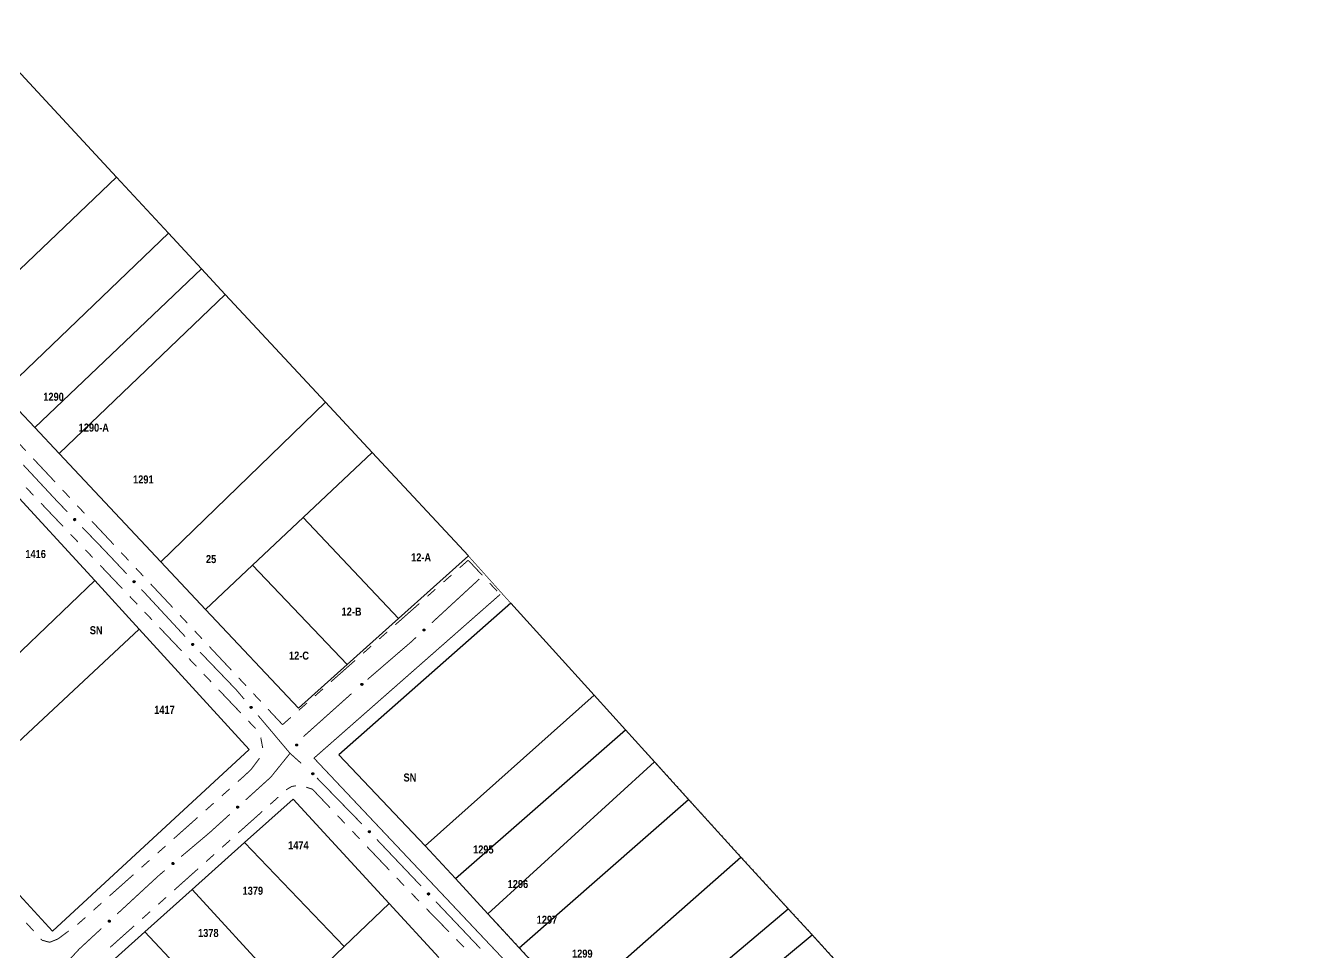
# Model space of a CAD drawing. Extents: x 201549 to 203722, y 4857623 to 4859778.
# Drawn here: x 203247.3 to 203484.8, y 4858714.4 to 4858887.1 of the extents above; entities that cross this region are included whole.
import ezdxf
from ezdxf.enums import TextEntityAlignment as Align

# ---------------------------------------------------------------- set-up
doc = ezdxf.new("R2010")
doc.units = 0
doc.header["$LTSCALE"] = 1.5
doc.header["$MEASUREMENT"] = 0
for name, color, linetype in [('CD-MALHA-LOTES', 40, 'CONTINUOUS'), ('LM-LIM-SETOR-FISCAL', 7, 'CONTINUOUS'), ('RU-QUADRAS', 6, 'CONTINUOUS'), ('SV-EIXO-RUA-N-PAV', 6, 'CONTINUOUS'), ('SV-RUA-NAO-PAV-S-GUIA-C-GUIA', 7, 'CONTINUOUS'), ('Th_NmrPort', 1, 'CONTINUOUS')]:
    doc.layers.add(name, color=color, linetype=linetype)
doc.styles.get("Standard").update_dxf_attribs({"font": 'swisscbo.ttf'})
doc.linetypes.add('Limite', pattern='A,20,-3,[130,ltypeshp.shx,S=6.35,R=0,X=0,Y=0],-3,20', length=46)

msp = doc.modelspace()

# ---------------------------------------------------------------- linework, layer by layer
at = {"layer": 'CD-MALHA-LOTES', "linetype": 'Continuous'}
for p, q in [((203264.27, 4858858.86), (203245.73, 4858878.91)), ((203264.27, 4858858.86), (203233.16, 4858829.19)), ((203273.98, 4858848.42), (203264.27, 4858858.86)), ((203243, 4858818.71), (203273.98, 4858848.42)), ((203280.11, 4858841.82), (203273.98, 4858848.42)), ((203280.11, 4858841.82), (203249.08, 4858812.24)), ((203284.55, 4858837.04), (203280.11, 4858841.82)), ((203284.55, 4858837.04), (203253.63, 4858807.39)), ((203303.21, 4858816.97), (203284.55, 4858837.04)), ((203243, 4858818.71), (203249.08, 4858812.24)), ((203272.56, 4858787.23), (203303.21, 4858816.97)), ((203311.9, 4858807.61), (203303.21, 4858816.97)), ((203249.08, 4858812.24), (203253.63, 4858807.39)), ((203253.63, 4858807.39), (203272.56, 4858787.23)), ((203299.04, 4858795.48), (203311.9, 4858807.61)), ((203329.84, 4858788.31), (203311.9, 4858807.61)), ((203260.22, 4858783.73), (203244.06, 4858801.38)), ((203289.64, 4858786.63), (203299.04, 4858795.48)), ((203299.04, 4858795.48), (203316.82, 4858776.66)), ((203272.56, 4858787.23), (203280.88, 4858778.37)), ((203316.82, 4858776.66), (203329.84, 4858788.31)), ((203280.88, 4858778.37), (203289.64, 4858786.63)), ((203289.64, 4858786.63), (203307.28, 4858768.12)), ((203260.22, 4858783.73), (203241.68, 4858765.94)), ((203268.49, 4858774.69), (203260.22, 4858783.73)), ((203280.88, 4858778.37), (203298.17, 4858759.96)), ((203337.74, 4858779.49), (203305.67, 4858751.26)), ((203353.23, 4858762.39), (203337.74, 4858779.49)), ((203307.28, 4858768.12), (203316.82, 4858776.66)), ((203231.99, 4858740.64), (203268.49, 4858774.69)), ((203289.02, 4858752.26), (203268.49, 4858774.69)), ((203298.17, 4858759.96), (203307.28, 4858768.12)), ((203321.78, 4858734.3), (203353.23, 4858762.39)), ((203359.11, 4858755.91), (203353.23, 4858762.39)), ((203327.4, 4858728.21), (203359.11, 4858755.91)), ((203364.48, 4858749.97), (203359.11, 4858755.91)), ((203252.34, 4858718.42), (203289.02, 4858752.26)), ((203305.67, 4858751.26), (203321.78, 4858734.3)), ((203333.43, 4858721.67), (203364.48, 4858749.97)), ((203370.86, 4858742.93), (203364.48, 4858749.97)), ((203297.19, 4858743.02), (203288.14, 4858734.91)), ((203315.06, 4858723.57), (203297.19, 4858743.02)), ((203339.27, 4858715.34), (203370.86, 4858742.93)), ((203380.58, 4858732.21), (203370.86, 4858742.93)), ((203231.99, 4858740.64), (203252.34, 4858718.42)), ((203288.14, 4858734.91), (203278.39, 4858726.17)), ((203306.7, 4858715.55), (203288.14, 4858734.91)), ((203321.78, 4858734.3), (203327.4, 4858728.21)), ((203349.19, 4858704.58), (203380.58, 4858732.21)), ((203389.39, 4858722.58), (203380.58, 4858732.21)), ((203327.4, 4858728.21), (203333.43, 4858721.67)), ((203278.39, 4858726.17), (203269.58, 4858718.27)), ((203296.81, 4858706.08), (203278.39, 4858726.17)), ((203306.7, 4858715.55), (203315.06, 4858723.57)), ((203324.32, 4858713.49), (203315.06, 4858723.57)), ((203333.43, 4858721.67), (203339.27, 4858715.34)), ((203357.42, 4858695.65), (203389.39, 4858722.58)), ((203393.84, 4858717.72), (203389.39, 4858722.58)), ((203269.58, 4858718.27), (203260.38, 4858710.03)), ((203275.98, 4858711.46), (203269.58, 4858718.27)), ((203361.7, 4858691.02), (203393.84, 4858717.72)), ((203398.64, 4858712.48), (203393.84, 4858717.72)), ((203296.81, 4858706.08), (203306.7, 4858715.55)), ((203339.27, 4858715.34), (203349.19, 4858704.58))]:
    msp.add_line(p, q, dxfattribs=at)
at = {"layer": 'LM-LIM-SETOR-FISCAL', "linetype": 'Limite', "ltscale": 0.1, "const_width": 0.13, "flags": 128}
msp.add_lwpolyline([(203690.260081, 4857945.070709), (203624.634323, 4857876.322086), (203597.483031, 4857858.402645), (203529.936951, 4857817.251163), (203477.865481, 4857798.204621), (203470.255508, 4857794.734503), (203461.352554, 4857793.163394), (203446.975153, 4857796.8587), (203434.268062, 4857794.37427), (203415.032253, 4857783.068658), (203402.126694, 4857778.711644), (203386.003618, 4857774.608536), (203366.6323, 4857771.115492), (203345.157893, 4857770.830854), (203324.568024, 4857761.841833), (203301.581821, 4857760.866899), (203281.417715, 4857748.511746), (203252.78859, 4857741.388472), (203232.306394, 4857736.754404), (203212.334562, 4857736.296293), (203164.13965, 4857735.679698), (203138.99187, 4857736.954266), (203129.680407, 4857738.01055), (203095.984474, 4857727.896851), (203076.140726, 4857727.494996), (203025.014879, 4857721.40905), (203013.097806, 4857722.309608), (202992.105773, 4857719.939497), (202979.44632, 4857721.489532), (202964.645261, 4857723.459119), (202953.753944, 4857723.719881), (202948.567743, 4857734.588869), (202940.56683, 4857731.445097), (202928.292667, 4857726.395284), (202921.586801, 4857725.262879), (202891.249062, 4857717.013101), (202861.035745, 4857717.951775), (202843.379163, 4857715.343702), (202826.226463, 4857711.657758), (202804.140432, 4857707.443751), (202790.771355, 4857705.517518), (202768.577753, 4857708.236936), (202742.152032, 4857707.156689), (202736.174828, 4857706.655519), (202713.938929, 4857709.927449), (202695.611231, 4857706.369079), (202673.258666, 4857705.478725), (202656.72527, 4857701.372747), (202629.28054, 4857702.0954), (202612.6653, 4857697.207584), (202591.913663, 4857697.17112), (202573.082963, 4857699.207561), (202562.981881, 4857701.348758), (202542.231335, 4857696.463209), (202527.692121, 4857697.497329), (202506.011184, 4857700.954059), (202495.762995, 4857701.67688), (202477.853417, 4857695.637221), (202451.601566, 4857695.14746), (202439.72292, 4857695.152163), (202414.832804, 4857702.264138), (202409.505623, 4857708.382417), (202404.550581, 4857702.764348), (202392.386131, 4857694.909473), (202374.402744, 4857694.375334), (202370.790504, 4857707.218853), (202367.880357, 4857708.81308), (202365.097896, 4857694.881213), (202346.982515, 4857685.19854), (202335.643949, 4857688.651167), (202326.525916, 4857697.119411), (202318.576754, 4857694.737974), (202307.818302, 4857689.468212), (202291.471974, 4857680.842357), (202275.589764, 4857677.708389), (202259.053519, 4857679.374097), (202243.073737, 4857672.961005), (202214.272961, 4857673.983007), (202196.235748, 4857671.160004), (202166.262371, 4857673.222085), (202137.067905, 4857668.508741), (202112.979693, 4857664.510834), (202063.331805, 4857653.140334), (202048.493217, 4857650.054933), (202035.091784, 4857651.969478), (202023.899221, 4857655.255238), (202010.52796, 4857651.884532), (201999.307441, 4857648.055643), (201981.197242, 4857645.667621), (201954.082742, 4857645.121141), (201945.697725, 4857640.894606), (201931.391917, 4857630.157612), (201908.026813, 4857622.950269), (201883.4729, 4857629.270611), (201877.508406, 4857642.469721), (201854.745798, 4857639.06854), (201839.350138, 4857636.086338), (201828.34266, 4857631.211106), (201818.072406, 4857630.661005), (201791.730674, 4857645.716636), (201783.325652, 4857653.738781), (201774.365733, 4857662.184936), (201765.573826, 4857663.836912), (201752.290529, 4857659.858284), (201735.04564, 4857660.887584), (201727.455562, 4857670.187429), (201720.531788, 4857683.341011), (201712.157613, 4857700.626833), (201694.727347, 4857720.897673), (201679.589184, 4857740.191677), (201657.32648, 4857767.233141), (201654.564139, 4857799.822595), (201653.168948, 4857816.601418), (201648.897983, 4857832.521318), (201641.426502, 4857850.868289), (201624.439538, 4857878.124504), (201609.705016, 4857904.118762), (201594.767048, 4857924.49684), (201579.688593, 4857946.624543), (201574.368593, 4857976.270242), (201571.408411, 4858003.505486), (201566.936517, 4858039.389321), (201564.764318, 4858078.72263), (201562.269694, 4858104.600839), (201551.757007, 4858133.952949), (201551.186373, 4858156.429924), (201549.119269, 4858170.401701), (201549.246745, 4858186.104627), (201554.678227, 4858203.249655), (201558.171305, 4858220.410541), (201560.177107, 4858236.514509), (201560.415055, 4858239.809246), (201559.788221, 4858242.511434), (201551.336892, 4858249.701553), (201552.157199, 4858261.553469), (201556.911984, 4858273.515997), (201560.097639, 4858284.875736), (201560.510399, 4858299.28515), (201557.624238, 4858311.705049), (201560.009833, 4858320.099542), (201561.981178, 4858326.691836), (201566.707313, 4858341.650918), (201582.546234, 4858358.27629), (201591.67817, 4858367.066748), (201615.096765, 4858382.768909), (201643.467678, 4858408.340795), (201662.426287, 4858428.461694), (201687.49864, 4858456.872452), (201695.711751, 4858480.503996), (201697.241213, 4858493.368461), (201708.122023, 4858512.454588), (201708.913728, 4858524.199447), (201718.579722, 4858544.463789), (201733.577492, 4858559.16074), (201748.497093, 4858572.745024), (201759.62483, 4858585.08596), (201772.517183, 4858599.8166), (201797.761054, 4858621.167174), (201813.769148, 4858629.66302), (201830.418521, 4858646.310562), (201849.011501, 4858664.504513), (201851.314022, 4858668.825445), (201857.549066, 4858681.544401), (201862.42871, 4858685.799557), (201865.966242, 4858689.749341), (201865.68234, 4858691.625443), (201857.763701, 4858695.442229), (201850.485155, 4858704.533181), (201847.54822, 4858723.831601), (201858.251257, 4858731.66627), (201858.92976, 4858736.348746), (201856.131935, 4858739.11135), (201855.153114, 4858759.016886), (201862.856619, 4858771.755825), (201872.56032, 4858788.598255), (201887.559021, 4858785.607288), (201894.924798, 4858786.689227), (201898.748315, 4858791.479933), (201901.748118, 4858797.019428), (201899.947285, 4858805.270061), (201902.159269, 4858816.15094), (201916.649053, 4858830.131738), (201922.681108, 4858839.197621), (201923.717945, 4858848.876055), (201927.12082, 4858860.1517), (201927.274817, 4858875.017476), (201925.508092, 4858896.764205), (201942.625428, 4858910.622255), (201947.555532, 4858919.314093), (201951.803836, 4858928.782451), (201954.266441, 4858935.163408), (201959.271015, 4858947.314055), (201964.479977, 4858959.592926), (201967.152407, 4858968.266465), (201964.55435, 4858976.487948), (201962.894294, 4858991.279376), (201964.900793, 4859004.827319), (201964.6517, 4859016.898797), (201965.696998, 4859030.808415), (201969.531889, 4859045.576569), (201975.75863, 4859052.20621), (201969.45004, 4859055.850905), (201965.009026, 4859070.898106), (201965.069362, 4859074.030336), (201963.476629, 4859075.991683), (201953.10009, 4859077.836379), (201942.441068, 4859084.073053), (201934.726475, 4859088.201758), (201918.16488, 4859094.012892), (201910.256895, 4859096.550971), (201893.421427, 4859107.28582), (201885.268901, 4859113.680363), (201864.45443, 4859121.529069), (201850.623658, 4859135.609088), (201846.963877, 4859146.620609), (201855.767516, 4859165.416404), (201875.347527, 4859164.308429), (201889.044993, 4859157.340855), (201904.349852, 4859149.80302), (201927.90161, 4859138.922585), (201938.715832, 4859134.958824), (201957.005609, 4859130.242277), (201977.026771, 4859120.820983), (201985.806231, 4859116.11566), (201991.168531, 4859121.52132), (201992.488353, 4859131.751117), (202001.404985, 4859144.188737), (202015.237277, 4859158.295848), (202027.695168, 4859169.318871), (202029.771608, 4859171.898113), (202033.776454, 4859179.091552), (202035.381378, 4859188.589823), (202041.175735, 4859202.289727), (202053.436878, 4859210.693244), (202063.459078, 4859216.99753), (202072.268869, 4859222.32438), (202115.036275, 4859252.473476), (202125.947129, 4859260.226968), (202138.444739, 4859271.495305), (202150.532591, 4859280.714854), (202161.391171, 4859291.368554), (202178.868205, 4859308.22401), (202191.586615, 4859321.29274), (202216.729868, 4859343.200113), (202238.66378, 4859364.13703), (202250.52502, 4859378.676083), (202258.974753, 4859394.377128), (202266.679718, 4859404.602088), (202275.065891, 4859412.387653), (202302.264215, 4859448.149551), (202318.584229, 4859468.798856), (202327.347328, 4859478.500068), (202334.691915, 4859489.468295), (202339.506578, 4859500.644952), (202345.514817, 4859507.599166), (202371.864321, 4859545.024292), (202393.198162, 4859572.010698), (202405.581673, 4859587.830346), (202410.327797, 4859597.458197), (202419.27763, 4859633.664342), (202416.989486, 4859654.974178), (202411.731424, 4859697.413521), (202412.757426, 4859719.590937), (202436.124438, 4859738.613146), (202462.873067, 4859753.35892), (202485.340162, 4859765.605573), (202495.831881, 4859771.875287), (202497.599834, 4859778.209393), (202518.345276, 4859756.508353), (202515.743454, 4859740.717238), (202514.723698, 4859716.086214), (202516.920095, 4859683.767801), (202522.647194, 4859658.696813), (202527.07528, 4859650.692195), (202529.970568, 4859644.731309), (202535.420521, 4859636.897001), (202545.468872, 4859621.994786), (202558.357019, 4859606.657609), (202585.8358, 4859573.559083), (202599.806104, 4859558.80064), (202612.899885, 4859544.220382), (202638.909787, 4859517.064978), (202649.659036, 4859507.002602), (202668.16042, 4859487.524508), (202676.088824, 4859478.493485), (202694.285339, 4859460.440182), (202710.86304, 4859442.826375), (202712.459386, 4859440.945228), (202729.879978, 4859422.216603), (202741.931615, 4859409.354739), (202746.608706, 4859404.490444), (202753.347688, 4859397.029427), (202761.114193, 4859388.430797), (202780.521657, 4859366.71292), (202787.470106, 4859359.175299), (202792.305962, 4859354.009726), (202805.952922, 4859338.966966), (202827.483001, 4859315.28388), (202860.2174, 4859279.107138), (202891.663582, 4859248.038398), (202903.615874, 4859235.095065), (202918.084292, 4859218.768396), (202940.542465, 4859195.291329), (202956.34755, 4859178.52201), (202968.266176, 4859165.295182), (202978.719379, 4859155.296466), (202993.717452, 4859134.390061), (203000.802797, 4859124.358547), (203012.351422, 4859108.484298), (203027.622616, 4859089.716281), (203037.680048, 4859069.601416), (203043.700341, 4859058.903498), (203054.3, 4859060.91), (203065.69, 4859063.18), (203071.14, 4859057.81), (203074.16, 4859054.84), (203084.88, 4859044.28), (203097.92, 4859031.43), (203104.75, 4859024.55), (203111.15, 4859018.12), (203119.81, 4859009.41), (203127.17, 4859002), (203135.63, 4858993.48), (203144.95, 4858984.1), (203153.42, 4858975.59), (203163.08, 4858965.86), (203173.19, 4858955.69), (203182.56, 4858946.25), (203191.76, 4858937.01), (203198.08, 4858930.3), (203204.43, 4858923.55), (203216.13, 4858910.9), (203222.97, 4858903.52), (203233.78, 4858891.83), (203245.73, 4858878.91), (203264.33, 4858858.8), (203273.98, 4858848.42), (203284.55, 4858837.04), (203303.21, 4858816.97), (203311.9, 4858807.61), (203329.84, 4858788.31), (203337.74, 4858779.49), (203353.23, 4858762.39), (203359.11, 4858755.91), (203364.48, 4858749.97), (203370.86, 4858742.93), (203380.58, 4858732.21), (203389.39, 4858722.58), (203398.64, 4858712.48), (203405.71, 4858704.76), (203410.16, 4858699.89), (203415.55, 4858694), (203420.33, 4858688.78), (203441.21, 4858665.98), (203450.56, 4858656.22), (203473.18, 4858631.13), (203477.89, 4858625.9), (203722.237123, 4858356.395713), (203690.000636, 4858326.668344), (203710.985762, 4858303.396246), (203696.285447, 4858225.222295), (203632.07909, 4858167.69374), (203616.580022, 4858183.192808), (203573.182632, 4858142.895231)], close=True, dxfattribs=at)
at = {"layer": 'RU-QUADRAS', "linetype": 'Continuous'}
for points in [[(203054.3, 4859060.91, 0.01, 0.01, 0), (203065.69, 4859063.18, 0.01, 0.01, 0), (203097.92, 4859031.43, 0.01, 0.01, 0), (203192.02, 4858936.74, 0.01, 0.01, 0), (203329.84, 4858788.31, 0.01, 0.01, 0), (203298.17, 4858759.96, 0.01, 0.01, 0), (203232.86, 4858829.51, 0.01, 0.01, 0), (203213.4, 4858851.27, 0.01, 0.01, 0), (203134.6, 4858937.78, 0.01, 0.01, 0), (203080.63, 4858993.89, 0.01, 0.01, 0), (203063.81, 4859013.34, 0.01, 0.01, -0.0176124593), (203055.23, 4859045.78, 0.01, 0.01, 0)], [(203071.88, 4858984.77, 0.01, 0.01, 0), (203076.85, 4858985.92, 0.01, 0.01, 0), (203092.3, 4858966.62, 0.01, 0.01, 0), (203125.32, 4858931.89, 0.01, 0.01, 0), (203167.64, 4858884.89, 0.01, 0.01, 0), (203227.41, 4858819.97, 0.01, 0.01, 0), (203235.59, 4858810.65, 0.01, 0.01, 0), (203289.02, 4858752.26, 0.01, 0.01, 0), (203252.34, 4858718.42, 0.01, 0.01, 0), (203104.82, 4858879.74, 0.01, 0.01, 0), (203108.21, 4858882.78, 0.01, 0.01, 0), (203081.43, 4858909.54, 0.01, 0.01, 0.0171359964)], [(203305.67, 4858751.26, 0.01, 0.01, 0), (203337.74, 4858779.49, 0.01, 0.01, 0), (203441.21, 4858665.98, 0.01, 0.01, 0), (203410.8, 4858637.11, 0.01, 0.01, 0), (203380.39, 4858671.63, 0.01, 0.01, 0), (203367.61, 4858684.6, 0.01, 0.01, 0.0074146363)], [(203260.38, 4858710.03, 0.01, 0.01, 0), (203297.19, 4858743.02, 0.01, 0.01, -0.0089973256), (203400.81, 4858628.01, 0.01, 0.01, 0), (203364.68, 4858594.7, 0.01, 0.01, 0)]]:
    msp.add_lwpolyline(points, format="xyseb", close=True, dxfattribs=at)
at = {"layer": 'SV-EIXO-RUA-N-PAV', "const_width": 0.18}
for points in [[(203246.909646, 4858805.293101), (203253.040722, 4858798.704481)], [(203253.040722, 4858798.704481), (203253.337771, 4858798.385265)], [(203253.337771, 4858798.385265), (203255.119597, 4858796.541641)], [(203257.899409, 4858793.66542), (203261.374173, 4858790.070143)], [(203261.374173, 4858790.070143), (203261.76091, 4858789.669993)], [(203261.76091, 4858789.669993), (203266.182044, 4858784.982526)], [(203323.040656, 4858775.876812), (203331.862973, 4858784.011104)], [(203268.926596, 4858782.07264), (203269.612733, 4858781.345169)], [(203269.612733, 4858781.345169), (203269.843229, 4858781.100788)], [(203269.843229, 4858781.100788), (203277.088483, 4858773.275914)], [(203319.095988, 4858772.239776), (203320.099883, 4858773.165381)], [(203311.036362, 4858765.301813), (203318.615105, 4858771.825818)], [(203318.615105, 4858771.825818), (203319.095988, 4858772.239776)], [(203279.858071, 4858770.389866), (203286.092195, 4858763.898665)], [(203286.092195, 4858763.898665), (203286.592132, 4858763.378112)], [(203286.592132, 4858763.378112), (203288.067263, 4858761.641896)], [(203299.13068, 4858754.680473), (203308.038379, 4858762.654032)], [(203290.657191, 4858758.593573), (203291.952155, 4858757.069412)], [(203291.952155, 4858757.069412), (203292.093951, 4858756.902519)], [(203292.093951, 4858756.902519), (203296.463229, 4858751.716825)], [(203299.102503, 4858754.645533), (203299.13068, 4858754.680473)], [(203293.028536, 4858747.113814), (203296.591493, 4858751.531881)], [(203296.463229, 4858751.716825), (203296.604973, 4858751.548596)], [(203296.604973, 4858751.548596), (203298.67814, 4858749.696442)], [(203288.34442, 4858742.864652), (203292.788367, 4858746.895947)], [(203292.788367, 4858746.895947), (203293.028536, 4858747.113814)], [(203301.609705, 4858746.977813), (203309.985981, 4858738.384909)], [(203281.637867, 4858736.780851), (203285.381789, 4858740.177122)], [(203276.329501, 4858732.302434), (203280.91547, 4858736.171398)], [(203280.91547, 4858736.171398), (203281.637867, 4858736.780851)], [(203312.769542, 4858735.512401), (203321.031373, 4858726.809405)], [(203264.41615, 4858721.627495), (203271.759917, 4858728.414916)], [(203271.759917, 4858728.414916), (203272.161673, 4858728.786236)], [(203272.161673, 4858728.786236), (203273.272188, 4858729.723124)], [(203323.78408, 4858723.907233), (203330.663623, 4858716.649693)], [(203257.340311, 4858715.087704), (203261.478643, 4858718.912526)], [(203330.663623, 4858716.649693), (203331.044887, 4858716.24748)], [(203331.044887, 4858716.24748), (203332.041352, 4858715.199914)], [(203253.026136, 4858710.408063), (203257.093019, 4858714.819464)], [(203257.093019, 4858714.819464), (203257.340311, 4858715.087704)]]:
    msp.add_lwpolyline(points, dxfattribs=at)
at = {"layer": 'SV-EIXO-RUA-N-PAV'}
for points in [[(203256.488806, 4858795.283345), (203256.537714, 4858795.283205), (203256.57972, 4858795.273083), (203256.612324, 4858795.254557), (203256.636868, 4858795.230673), (203256.659225, 4858795.203411), (203256.675701, 4858795.170952), (203256.686008, 4858795.130876), (203256.686211, 4858795.081813), (203256.673014, 4858795.039464), (203256.656562, 4858795.006527), (203256.633131, 4858794.979501), (203256.606283, 4858794.958226), (203256.572001, 4858794.942226), (203256.531285, 4858794.932178), (203256.481946, 4858794.933167), (203256.440833, 4858794.943373), (203256.409767, 4858794.96212), (203256.382745, 4858794.985848), (203256.360254, 4858795.013954), (203256.344265, 4858795.045909), (203256.334221, 4858795.086922), (203256.335843, 4858795.135607), (203256.345554, 4858795.176728), (203256.36386, 4858795.20805), (203256.387819, 4858795.234126), (203256.41489, 4858795.256883), (203256.446829, 4858795.274803), (203256.488806, 4858795.283345)], [(203267.535816, 4858783.707637), (203267.584718, 4858783.706901), (203267.626597, 4858783.696267), (203267.658974, 4858783.677346), (203267.683224, 4858783.653165), (203267.705247, 4858783.625632), (203267.721327, 4858783.592975), (203267.731145, 4858783.552776), (203267.73075, 4858783.503714), (203267.717038, 4858783.461529), (203267.700185, 4858783.428795), (203267.676427, 4858783.402056), (203267.649322, 4858783.38111), (203267.614847, 4858783.36553), (203267.574012, 4858783.355978), (203267.524688, 4858783.357569), (203267.483703, 4858783.368275), (203267.452867, 4858783.387399), (203267.426137, 4858783.411455), (203267.40399, 4858783.439833), (203267.388391, 4858783.471981), (203267.378848, 4858783.513112), (203267.381063, 4858783.561774), (203267.391275, 4858783.602774), (203267.409961, 4858783.63387), (203267.434236, 4858783.659653), (203267.461583, 4858783.682077), (203267.493738, 4858783.699608), (203267.535816, 4858783.707637)], [(203321.390018, 4858774.504632), (203321.391308, 4858774.553523), (203321.402414, 4858774.595279), (203321.421702, 4858774.627439), (203321.446156, 4858774.651414), (203321.473936, 4858774.673124), (203321.506773, 4858774.688833), (203321.547081, 4858774.698195), (203321.596134, 4858774.697245), (203321.638162, 4858774.683056), (203321.670703, 4858774.665834), (203321.697171, 4858774.641774), (203321.717809, 4858774.614434), (203321.732998, 4858774.579785), (203321.742087, 4858774.538844), (203321.739938, 4858774.489542), (203321.728768, 4858774.44868), (203321.709296, 4858774.418063), (203321.684939, 4858774.391607), (203321.656313, 4858774.369783), (203321.62399, 4858774.354549), (203321.582753, 4858774.345472), (203321.534119, 4858774.348238), (203321.493238, 4858774.358913), (203321.462355, 4858774.37795), (203321.436849, 4858774.402516), (203321.414735, 4858774.430114), (203321.39757, 4858774.462465), (203321.390018, 4858774.504632)], [(203278.45258, 4858772.012235), (203278.501487, 4858772.01194), (203278.543461, 4858772.001686), (203278.576007, 4858771.983057), (203278.600475, 4858771.959096), (203278.622746, 4858771.931764), (203278.639119, 4858771.899253), (203278.6493, 4858771.859144), (203278.649348, 4858771.810081), (203278.636018, 4858771.767774), (203278.619461, 4858771.734889), (203278.595945, 4858771.707937), (203278.569031, 4858771.686747), (203278.534698, 4858771.670855), (203278.493951, 4858771.660935), (203278.444615, 4858771.66208), (203278.403534, 4858771.672416), (203278.372527, 4858771.691261), (203278.345581, 4858771.715074), (203278.323179, 4858771.743251), (203278.30729, 4858771.775256), (203278.297376, 4858771.816301), (203278.299152, 4858771.86498), (203278.308992, 4858771.906071), (203278.327397, 4858771.937334), (203278.351438, 4858771.963335), (203278.378581, 4858771.986006), (203278.410576, 4858772.003826), (203278.45258, 4858772.012235)], [(203309.811788, 4858764.392912), (203309.814744, 4858764.441731), (203309.827267, 4858764.483084), (203309.84764, 4858764.514568), (203309.872897, 4858764.537695), (203309.901401, 4858764.558446), (203309.934755, 4858764.573026), (203309.975358, 4858764.581008), (203310.024351, 4858764.578386), (203310.06587, 4858764.562773), (203310.097805, 4858764.544452), (203310.123438, 4858764.519504), (203310.143131, 4858764.491476), (203310.157131, 4858764.456329), (203310.164818, 4858764.415102), (203310.16099, 4858764.365902), (203310.148434, 4858764.325445), (203310.127929, 4858764.295509), (203310.102685, 4858764.269899), (203310.073331, 4858764.249063), (203310.040508, 4858764.23494), (203309.998985, 4858764.227274), (203309.950474, 4858764.231697), (203309.90998, 4858764.243759), (203309.879764, 4858764.263838), (203309.855111, 4858764.289259), (203309.833951, 4858764.317595), (203309.817898, 4858764.350513), (203309.811788, 4858764.392912)], [(203289.353086, 4858760.298506), (203289.401885, 4858760.295234), (203289.443156, 4858760.282443), (203289.474508, 4858760.261867), (203289.497471, 4858760.236461), (203289.518037, 4858760.207823), (203289.532401, 4858760.174376), (203289.54012, 4858760.133722), (203289.537181, 4858760.084747), (203289.5213, 4858760.04333), (203289.502772, 4858760.011514), (203289.477658, 4858759.986043), (203289.449504, 4858759.966531), (203289.414267, 4858759.95276), (203289.372991, 4858759.945339), (203289.323817, 4858759.949486), (203289.283442, 4858759.962303), (203289.25364, 4858759.983001), (203289.228193, 4858760.008411), (203289.207548, 4858760.037899), (203289.193637, 4858760.070813), (203289.186241, 4858760.112385), (203289.190977, 4858760.160866), (203289.203301, 4858760.201281), (203289.223575, 4858760.231366), (203289.249155, 4858760.255855), (203289.277628, 4858760.276831), (203289.310648, 4858760.29267), (203289.353086, 4858760.298506)], [(203297.671114, 4858753.045967), (203297.665215, 4858753.094519), (203297.670073, 4858753.137452), (203297.684432, 4858753.172095), (203297.705103, 4858753.199399), (203297.729396, 4858753.224951), (203297.759572, 4858753.245309), (203297.798069, 4858753.260485), (203297.846731, 4858753.266744), (203297.890386, 4858753.258877), (203297.925102, 4858753.246617), (203297.954815, 4858753.226702), (203297.979241, 4858753.202686), (203297.999351, 4858753.170641), (203298.01435, 4858753.131478), (203298.01946, 4858753.082394), (203298.014408, 4858753.040336), (203297.99964, 4858753.007192), (203297.97943, 4858752.977448), (203297.954315, 4858752.951659), (203297.924579, 4858752.931846), (203297.88512, 4858752.916816), (203297.836607, 4858752.912415), (203297.794601, 4858752.916974), (203297.761259, 4858752.931273), (203297.732424, 4858752.95183), (203297.7065, 4858752.975884), (203297.684773, 4858753.005366), (203297.671114, 4858753.045967)], [(203300.836445, 4858747.928774), (203300.885354, 4858747.928843), (203300.927402, 4858747.918901), (203300.960086, 4858747.900514), (203300.984731, 4858747.876736), (203301.007204, 4858747.84957), (203301.02382, 4858747.817182), (203301.034298, 4858747.77715), (203301.034711, 4858747.728088), (203301.021695, 4858747.685683), (203301.005384, 4858747.652676), (203300.982069, 4858747.62555), (203300.955313, 4858747.60416), (203300.921099, 4858747.588014), (203300.880427, 4858747.577791), (203300.831084, 4858747.57857), (203300.789927, 4858747.5886), (203300.758781, 4858747.607214), (203300.731659, 4858747.630826), (203300.709048, 4858747.658835), (203300.692921, 4858747.690722), (203300.682702, 4858747.731691), (203300.684116, 4858747.780383), (203300.693651, 4858747.821545), (203300.711823, 4858747.852945), (203300.73567, 4858747.879123), (203300.762643, 4858747.901995), (203300.794505, 4858747.920053), (203300.836445, 4858747.928774)], [(203286.682725, 4858741.505883), (203286.684411, 4858741.554762), (203286.695855, 4858741.596427), (203286.715403, 4858741.62843), (203286.74005, 4858741.652206), (203286.768005, 4858741.67369), (203286.800968, 4858741.689132), (203286.84135, 4858741.698168), (203286.890395, 4858741.696821), (203286.932306, 4858741.682292), (203286.964706, 4858741.664807), (203286.990979, 4858741.640533), (203287.011395, 4858741.613027), (203287.026303, 4858741.578256), (203287.03506, 4858741.537243), (203287.032511, 4858741.48796), (203287.021012, 4858741.44719), (203287.001292, 4858741.416732), (203286.976722, 4858741.390474), (203286.947919, 4858741.368882), (203286.915475, 4858741.35391), (203286.874165, 4858741.345168), (203286.825556, 4858741.348327), (203286.784762, 4858741.359333), (203286.754035, 4858741.378619), (203286.728728, 4858741.403391), (203286.706839, 4858741.431167), (203286.689936, 4858741.463657), (203286.682725, 4858741.505883)], [(203311.36056, 4858737.132483), (203311.409469, 4858737.132552), (203311.451517, 4858737.12261), (203311.484201, 4858737.104224), (203311.508846, 4858737.080445), (203311.53132, 4858737.053279), (203311.547935, 4858737.020891), (203311.558413, 4858736.980859), (203311.558826, 4858736.931798), (203311.54581, 4858736.889393), (203311.529499, 4858736.856385), (203311.506184, 4858736.829259), (203311.479428, 4858736.80787), (203311.445214, 4858736.791723), (203311.404542, 4858736.781501), (203311.355199, 4858736.782279), (203311.314043, 4858736.792309), (203311.282896, 4858736.810923), (203311.255774, 4858736.834535), (203311.233163, 4858736.862545), (203311.217036, 4858736.894431), (203311.206817, 4858736.935401), (203311.208231, 4858736.984092), (203311.217766, 4858737.025255), (203311.235938, 4858737.056654), (203311.259785, 4858737.082833), (203311.286758, 4858737.105705), (203311.31862, 4858737.123762), (203311.36056, 4858737.132483)], [(203274.620042, 4858731.004268), (203274.623484, 4858731.053055), (203274.636419, 4858731.094281), (203274.657103, 4858731.125561), (203274.682589, 4858731.148436), (203274.711298, 4858731.168902), (203274.744795, 4858731.183149), (203274.785476, 4858731.190727), (203274.834441, 4858731.187618), (203274.875802, 4858731.171592), (203274.907554, 4858731.152954), (203274.932936, 4858731.127752), (203274.95235, 4858731.09953), (203274.965999, 4858731.064245), (203274.973276, 4858731.022944), (203274.968958, 4858730.973784), (203274.956001, 4858730.933454), (203274.935199, 4858730.903724), (203274.909701, 4858730.878366), (203274.880141, 4858730.857824), (203274.847179, 4858730.844028), (203274.805582, 4858730.836776), (203274.757118, 4858730.841681), (203274.716746, 4858730.854145), (203274.686731, 4858730.874524), (203274.662332, 4858730.900189), (203274.641455, 4858730.928734), (203274.625731, 4858730.96181), (203274.620042, 4858731.004268)], [(203322.389217, 4858725.538748), (203322.438121, 4858725.538133), (203322.480027, 4858725.527605), (203322.512451, 4858725.508764), (203322.536761, 4858725.484644), (203322.558853, 4858725.457166), (203322.575014, 4858725.42455), (203322.584932, 4858725.384375), (203322.58466, 4858725.335313), (203322.571054, 4858725.293094), (203322.554283, 4858725.260317), (203322.530591, 4858725.233519), (203322.503539, 4858725.212506), (203322.469103, 4858725.196839), (203322.428292, 4858725.187185), (203322.378965, 4858725.188653), (203322.337952, 4858725.199256), (203322.307069, 4858725.218303), (203322.280279, 4858725.242292), (203322.258061, 4858725.270614), (203322.242382, 4858725.302723), (203322.232736, 4858725.343831), (203322.23483, 4858725.392498), (203322.244938, 4858725.433524), (203322.263547, 4858725.464666), (203322.287758, 4858725.49051), (203322.315048, 4858725.513002), (203322.347159, 4858725.530613), (203322.389217, 4858725.538748)], [(203262.767165, 4858720.253329), (203262.768396, 4858720.302222), (203262.779452, 4858720.343991), (203262.798701, 4858720.376175), (203262.823126, 4858720.400179), (203262.85088, 4858720.421923), (203262.883698, 4858720.437671), (203262.923995, 4858720.447081), (203262.973049, 4858720.44619), (203263.015094, 4858720.432052), (203263.047656, 4858720.414869), (203263.074153, 4858720.390841), (203263.094823, 4858720.363526), (203263.110054, 4858720.328895), (203263.119192, 4858720.287965), (203263.117103, 4858720.23866), (203263.105982, 4858720.197785), (203263.086547, 4858720.167145), (203263.062222, 4858720.14066), (203263.033622, 4858720.118801), (203263.001317, 4858720.103528), (203262.960091, 4858720.094402), (203262.911454, 4858720.097109), (203262.87056, 4858720.107735), (203262.839655, 4858720.126735), (203262.814119, 4858720.15127), (203262.791972, 4858720.178841), (203262.774768, 4858720.211172), (203262.767165, 4858720.253329)]]:
    msp.add_lwpolyline(points, close=True, dxfattribs=at)
for points in [[(203256.334221, 4858795.086922), (203256.531285, 4858794.932178)], [(203256.335843, 4858795.135607), (203256.572001, 4858794.942226)], [(203256.338801, 4858795.109567), (203256.549159, 4858794.939035)], [(203256.341486, 4858795.153911), (203256.585101, 4858794.952898)], [(203256.344265, 4858795.045909), (203256.481946, 4858794.933167)], [(203256.344781, 4858795.06411), (203256.50089, 4858794.937928)], [(203256.345554, 4858795.176728), (203256.606283, 4858794.958226)], [(203256.355732, 4858795.027253), (203256.456579, 4858794.942543)], [(203256.356566, 4858795.189359), (203256.617249, 4858794.970685)], [(203256.360254, 4858795.013954), (203256.440833, 4858794.943373)], [(203256.36386, 4858795.20805), (203256.633131, 4858794.979501)], [(203256.377335, 4858795.21892), (203256.641745, 4858794.992462)], [(203256.387819, 4858795.234126), (203256.656562, 4858795.006527)], [(203256.404774, 4858795.243542), (203256.662613, 4858795.027812)], [(203256.41489, 4858795.256883), (203256.673014, 4858795.039464)], [(203256.434045, 4858795.262344), (203256.676744, 4858795.064241)], [(203256.446829, 4858795.274803), (203256.686211, 4858795.081813)], [(203256.467109, 4858795.27722), (203256.682308, 4858795.107571)], [(203256.488806, 4858795.283345), (203256.686008, 4858795.130876)], [(203256.515443, 4858795.282186), (203256.675412, 4858795.155939)], [(203256.537714, 4858795.283205), (203256.675701, 4858795.170952)], [(203256.561684, 4858795.277538), (203256.660601, 4858795.192862)], [(203256.57972, 4858795.273083), (203256.659225, 4858795.203411)], [(203267.378848, 4858783.513112), (203267.574012, 4858783.355978)], [(203267.381063, 4858783.561774), (203267.614847, 4858783.36553)], [(203267.383703, 4858783.5357), (203267.591968, 4858783.362617)], [(203267.386929, 4858783.580008), (203267.628076, 4858783.376041)], [(203267.388391, 4858783.471981), (203267.524688, 4858783.357569)], [(203267.389129, 4858783.490173), (203267.543689, 4858783.362098)], [(203267.391275, 4858783.602774), (203267.649322, 4858783.38111)], [(203267.399631, 4858783.453185), (203267.499437, 4858783.367253)], [(203267.40244, 4858783.61527), (203267.660439, 4858783.393435)], [(203267.40399, 4858783.439833), (203267.483703, 4858783.368275)], [(203267.409961, 4858783.63387), (203267.676427, 4858783.402056)], [(203267.423567, 4858783.644575), (203267.685199, 4858783.414912)], [(203267.434236, 4858783.659653), (203267.700185, 4858783.428795)], [(203267.451305, 4858783.668861), (203267.706495, 4858783.450004)], [(203267.461583, 4858783.682077), (203267.717038, 4858783.461529)], [(203267.480803, 4858783.687304), (203267.721069, 4858783.486259)], [(203267.493738, 4858783.699608), (203267.73075, 4858783.503714)], [(203267.514045, 4858783.701777), (203267.727161, 4858783.529518)], [(203267.535816, 4858783.707637), (203267.731145, 4858783.552776)], [(203267.562437, 4858783.706154), (203267.720855, 4858783.577966)], [(203267.584718, 4858783.706901), (203267.721327, 4858783.592975)], [(203267.608618, 4858783.700942), (203267.706495, 4858783.615067)], [(203267.626597, 4858783.696267), (203267.705247, 4858783.625632)], [(203321.390018, 4858774.504632), (203321.547081, 4858774.698195)], [(203321.391308, 4858774.553523), (203321.506773, 4858774.688833)], [(203321.391803, 4858774.531234), (203321.521775, 4858774.688191)], [(203321.395631, 4858774.482796), (203321.570292, 4858774.693948)], [(203321.397536, 4858774.577353), (203321.484515, 4858774.674252)], [(203321.39757, 4858774.462465), (203321.596134, 4858774.697245)], [(203321.402414, 4858774.595279), (203321.473936, 4858774.673124)], [(203321.409726, 4858774.449392), (203321.613479, 4858774.687367)], [(203321.414735, 4858774.430114), (203321.638162, 4858774.683056)], [(203321.427834, 4858774.419688), (203321.649566, 4858774.672384)], [(203321.436849, 4858774.402516), (203321.670703, 4858774.665834)], [(203321.451805, 4858774.391677), (203321.684415, 4858774.650691)], [(203321.462355, 4858774.37795), (203321.697171, 4858774.641774)], [(203321.480869, 4858774.370218), (203321.705611, 4858774.625689)], [(203321.493238, 4858774.358913), (203321.717809, 4858774.614434)], [(203321.515953, 4858774.35431), (203321.722637, 4858774.593132)], [(203321.534119, 4858774.348238), (203321.732998, 4858774.579785)], [(203321.560222, 4858774.350583), (203321.735651, 4858774.556875)], [(203321.582753, 4858774.345472), (203321.742087, 4858774.538844)], [(203321.605807, 4858774.355492), (203321.735623, 4858774.508593)], [(203321.62399, 4858774.354549), (203321.739938, 4858774.489542)], [(203321.642911, 4858774.365575), (203321.729968, 4858774.464402)], [(203321.656313, 4858774.369783), (203321.728768, 4858774.44868)], [(203278.297376, 4858771.816301), (203278.493951, 4858771.660935)], [(203278.299152, 4858771.86498), (203278.534698, 4858771.670855)], [(203278.302027, 4858771.838931), (203278.511847, 4858771.667736)], [(203278.304853, 4858771.883266), (203278.547832, 4858771.681485)], [(203278.30729, 4858771.775256), (203278.444615, 4858771.66208)], [(203278.307864, 4858771.793455), (203278.463574, 4858771.666781)], [(203278.308992, 4858771.906071), (203278.569031, 4858771.686747)], [(203278.318699, 4858771.756564), (203278.419278, 4858771.671537)], [(203278.320044, 4858771.918667), (203278.580036, 4858771.699171)], [(203278.323179, 4858771.743251), (203278.403534, 4858771.672416)], [(203278.327397, 4858771.937334), (203278.595945, 4858771.707937)], [(203278.340906, 4858771.948162), (203278.604601, 4858771.720871)], [(203278.351438, 4858771.963335), (203278.619461, 4858771.734889)], [(203278.368423, 4858771.972698), (203278.62558, 4858771.756154)], [(203278.378581, 4858771.986006), (203278.636018, 4858771.767774)], [(203278.397753, 4858771.991406), (203278.639826, 4858771.792539)], [(203278.410576, 4858772.003826), (203278.649348, 4858771.810081)], [(203278.430863, 4858772.006178), (203278.645526, 4858771.835851)], [(203278.45258, 4858772.012235), (203278.6493, 4858771.859144)], [(203278.479214, 4858772.010992), (203278.638783, 4858771.884241)], [(203278.501487, 4858772.01194), (203278.639119, 4858771.899253)], [(203278.52544, 4858772.006198), (203278.624089, 4858771.92121)], [(203278.543461, 4858772.001686), (203278.622746, 4858771.931764)], [(203309.811788, 4858764.392912), (203309.975358, 4858764.581008)], [(203309.814478, 4858764.419438), (203309.949726, 4858764.571873)], [(203309.814744, 4858764.441731), (203309.934755, 4858764.573026)], [(203309.816653, 4858764.370898), (203309.998411, 4858764.575972)], [(203309.817898, 4858764.350513), (203310.024351, 4858764.578386)], [(203309.821781, 4858764.465335), (203309.912012, 4858764.559213)], [(203309.827267, 4858764.483084), (203309.901401, 4858764.558446)], [(203309.829602, 4858764.337033), (203310.041349, 4858764.567923)], [(203309.833951, 4858764.317595), (203310.06587, 4858764.562773)], [(203309.846686, 4858764.306728), (203310.076904, 4858764.551718)], [(203309.855111, 4858764.289259), (203310.097805, 4858764.544452)], [(203309.869688, 4858764.277916), (203310.110993, 4858764.52885)], [(203309.879764, 4858764.263838), (203310.123438, 4858764.519504)], [(203309.898004, 4858764.25548), (203310.131324, 4858764.503141)], [(203309.90998, 4858764.243759), (203310.143131, 4858764.491476)], [(203309.932525, 4858764.238384), (203310.147231, 4858764.470022)], [(203309.950474, 4858764.231697), (203310.157131, 4858764.456329)], [(203309.976641, 4858764.23315), (203310.159001, 4858764.433342)], [(203309.998985, 4858764.227274), (203310.164818, 4858764.415102)], [(203310.022367, 4858764.236503), (203310.157328, 4858764.385089)], [(203310.040508, 4858764.23494), (203310.16099, 4858764.365902)], [(203310.059794, 4858764.245315), (203310.150169, 4858764.341117)], [(203310.073331, 4858764.249063), (203310.148434, 4858764.325445)], [(203289.186241, 4858760.112385), (203289.372991, 4858759.945339)], [(203289.190977, 4858760.160866), (203289.414267, 4858759.95276)], [(203289.192261, 4858760.13469), (203289.391268, 4858759.951038)], [(203289.193637, 4858760.070813), (203289.323817, 4858759.949486)], [(203289.195318, 4858760.088943), (203289.343027, 4858759.953024)], [(203289.197781, 4858760.178771), (203289.428023, 4858759.96257)], [(203289.203301, 4858760.201281), (203289.449504, 4858759.966531)], [(203289.203887, 4858760.05146), (203289.299102, 4858759.960467)], [(203289.207548, 4858760.037899), (203289.283442, 4858759.962303)], [(203289.215099, 4858760.213181), (203289.461245, 4858759.978262)], [(203289.223575, 4858760.231366), (203289.477658, 4858759.986043)], [(203289.237718, 4858760.241351), (203289.487085, 4858759.998427)], [(203289.249155, 4858760.255855), (203289.502772, 4858760.011514)], [(203289.266678, 4858760.264166), (203289.510174, 4858760.032367)], [(203289.277628, 4858760.276831), (203289.5213, 4858760.04333)], [(203289.297093, 4858760.281054), (203289.526608, 4858760.067817)], [(203289.310648, 4858760.29267), (203289.537181, 4858760.084747)], [(203289.331041, 4858760.293783), (203289.534935, 4858760.110702)], [(203289.353086, 4858760.298506), (203289.54012, 4858760.133722)], [(203289.379595, 4858760.295644), (203289.531151, 4858760.159412)], [(203289.401885, 4858760.295234), (203289.532401, 4858760.174376)], [(203289.425443, 4858760.288044), (203289.518735, 4858760.197207)], [(203289.443156, 4858760.282443), (203289.518037, 4858760.207823)], [(203297.665215, 4858753.094519), (203297.759572, 4858753.245309)], [(203297.667879, 4858753.119005), (203297.739695, 4858753.22762)], [(203297.668975, 4858753.072544), (203297.774506, 4858753.246876)], [(203297.670073, 4858753.137452), (203297.729396, 4858753.224951)], [(203297.671114, 4858753.045967), (203297.798069, 4858753.260485)], [(203297.679871, 4858753.025192), (203297.821652, 4858753.25969)], [(203297.684773, 4858753.005366), (203297.846731, 4858753.266744)], [(203297.698716, 4858752.994218), (203297.865338, 4858753.259519)], [(203297.7065, 4858752.975884), (203297.890386, 4858753.258877)], [(203297.720987, 4858752.967493), (203297.903233, 4858753.249994)], [(203297.732424, 4858752.95183), (203297.925102, 4858753.246617)], [(203297.748809, 4858752.943303), (203297.940889, 4858753.23365)], [(203297.761259, 4858752.931273), (203297.954815, 4858753.226702)], [(203297.780708, 4858752.926343), (203297.965524, 4858753.21203)], [(203297.794601, 4858752.916974), (203297.979241, 4858753.202686)], [(203297.817746, 4858752.915755), (203297.987144, 4858753.182324)], [(203297.836607, 4858752.912415), (203297.999351, 4858753.170641)], [(203297.862083, 4858752.918565), (203298.005338, 4858753.148369)], [(203297.88512, 4858752.916816), (203298.01435, 4858753.131478)], [(203297.906454, 4858752.930112), (203298.012396, 4858753.100606)], [(203297.924579, 4858752.931846), (203298.01946, 4858753.082394)], [(203297.941677, 4858752.94553), (203298.013287, 4858753.056063)], [(203297.954315, 4858752.951659), (203298.014408, 4858753.040336)], [(203300.682702, 4858747.731691), (203300.880427, 4858747.577791)], [(203300.684116, 4858747.780383), (203300.921099, 4858747.588014)], [(203300.687185, 4858747.754355), (203300.898271, 4858747.584726)], [(203300.689681, 4858747.798711), (203300.934153, 4858747.598742)], [(203300.692921, 4858747.690722), (203300.831084, 4858747.57857)], [(203300.693359, 4858747.708924), (203300.850008, 4858747.583412)], [(203300.693651, 4858747.821545), (203300.955313, 4858747.60416)], [(203300.704469, 4858747.672114), (203300.805677, 4858747.587837)], [(203300.704608, 4858747.834223), (203300.966225, 4858747.616666)], [(203300.709048, 4858747.658835), (203300.789927, 4858747.5886)], [(203300.711823, 4858747.852945), (203300.982069, 4858747.62555)], [(203300.725251, 4858747.863873), (203300.990628, 4858747.638548)], [(203300.73567, 4858747.879123), (203301.005384, 4858747.652676)], [(203300.752585, 4858747.888612), (203301.011344, 4858747.673987)], [(203300.762643, 4858747.901995), (203301.021695, 4858747.685683)], [(203300.781775, 4858747.907538), (203301.025319, 4858747.710476)], [(203300.794505, 4858747.920053), (203301.034711, 4858747.728088)], [(203300.814774, 4858747.922556), (203301.030697, 4858747.75383)], [(203300.836445, 4858747.928774), (203301.034298, 4858747.77715)], [(203300.863088, 4858747.927729), (203301.023595, 4858747.802167)], [(203300.885354, 4858747.928843), (203301.02382, 4858747.817182)], [(203300.909348, 4858747.923279), (203301.008626, 4858747.839026)], [(203300.927402, 4858747.918901), (203301.007204, 4858747.84957)], [(203286.682725, 4858741.505883), (203286.84135, 4858741.698168)], [(203286.684411, 4858741.554762), (203286.800968, 4858741.689132)], [(203286.684725, 4858741.53247), (203286.815965, 4858741.688369)], [(203286.688162, 4858741.484003), (203286.864526, 4858741.693733)], [(203286.689936, 4858741.463657), (203286.890395, 4858741.696821)], [(203286.690833, 4858741.578541), (203286.778593, 4858741.674733)], [(203286.695855, 4858741.596427), (203286.768005, 4858741.67369)], [(203286.701986, 4858741.450485), (203286.907659, 4858741.686803)], [(203286.706839, 4858741.431167), (203286.932306, 4858741.682292)], [(203286.719852, 4858741.420635), (203286.943624, 4858741.671528)], [(203286.728728, 4858741.403391), (203286.964706, 4858741.664807)], [(203286.743595, 4858741.392431), (203286.978296, 4858741.649553)], [(203286.754035, 4858741.378619), (203286.990979, 4858741.640533)], [(203286.772485, 4858741.370738), (203286.999288, 4858741.624381)], [(203286.784762, 4858741.359333), (203287.011395, 4858741.613027)], [(203286.807439, 4858741.354546), (203287.016051, 4858741.591687)], [(203286.825556, 4858741.348327), (203287.026303, 4858741.578256)], [(203286.851677, 4858741.35046), (203287.02877, 4858741.555325)], [(203286.874165, 4858741.345168), (203287.03506, 4858741.537243)], [(203286.8973, 4858741.355001), (203287.028352, 4858741.507045)], [(203286.915475, 4858741.35391), (203287.032511, 4858741.48796)], [(203286.934484, 4858741.364783), (203287.022338, 4858741.462902)], [(203286.947919, 4858741.368882), (203287.021012, 4858741.44719)], [(203311.206817, 4858736.935401), (203311.404542, 4858736.781501)], [(203311.208231, 4858736.984092), (203311.445214, 4858736.791723)], [(203311.2113, 4858736.958065), (203311.422386, 4858736.788435)], [(203311.213796, 4858737.00242), (203311.458268, 4858736.802451)], [(203311.217036, 4858736.894431), (203311.355199, 4858736.782279)], [(203311.217474, 4858736.912633), (203311.374123, 4858736.787121)], [(203311.217766, 4858737.025255), (203311.479428, 4858736.80787)], [(203311.228584, 4858736.875824), (203311.329792, 4858736.791547)], [(203311.228723, 4858737.037932), (203311.49034, 4858736.820375)], [(203311.233163, 4858736.862545), (203311.314043, 4858736.792309)], [(203311.235938, 4858737.056654), (203311.506184, 4858736.829259)], [(203311.249366, 4858737.067582), (203311.514743, 4858736.842258)], [(203311.259785, 4858737.082833), (203311.529499, 4858736.856385)], [(203311.2767, 4858737.092321), (203311.535459, 4858736.877696)], [(203311.286758, 4858737.105705), (203311.54581, 4858736.889393)], [(203311.30589, 4858737.111248), (203311.549434, 4858736.914185)], [(203311.31862, 4858737.123762), (203311.558826, 4858736.931798)], [(203311.33889, 4858737.126265), (203311.554812, 4858736.957539)], [(203311.36056, 4858737.132483), (203311.558413, 4858736.980859)], [(203311.387203, 4858737.131438), (203311.54771, 4858737.005877)], [(203311.409469, 4858737.132552), (203311.547935, 4858737.020891)], [(203311.433463, 4858737.126988), (203311.532741, 4858737.042736)], [(203311.451517, 4858737.12261), (203311.53132, 4858737.053279)], [(203274.620042, 4858731.004268), (203274.785476, 4858731.190727)], [(203274.622997, 4858731.030766), (203274.759755, 4858731.181847)], [(203274.623484, 4858731.053055), (203274.744795, 4858731.183149)], [(203274.624689, 4858730.982206), (203274.808478, 4858731.185462)], [(203274.625731, 4858730.96181), (203274.834441, 4858731.187618)], [(203274.630756, 4858731.076588), (203274.721917, 4858731.169563)], [(203274.636419, 4858731.094281), (203274.711298, 4858731.168902)], [(203274.637299, 4858730.948214), (203274.851334, 4858731.176986)], [(203274.641455, 4858730.928734), (203274.875802, 4858731.171592)], [(203274.654082, 4858730.917741), (203274.886726, 4858731.160428)], [(203274.662332, 4858730.900189), (203274.907554, 4858731.152954)], [(203274.676796, 4858730.888702), (203274.920586, 4858731.137222)], [(203274.686731, 4858730.874524), (203274.932936, 4858731.127752)], [(203274.704887, 4858730.865984), (203274.94066, 4858731.111312)], [(203274.716746, 4858730.854145), (203274.95235, 4858731.09953)], [(203274.739236, 4858730.848547), (203274.956236, 4858731.078036)], [(203274.757118, 4858730.841681), (203274.965999, 4858731.064245)], [(203274.783298, 4858730.842873), (203274.967641, 4858731.041241)], [(203274.805582, 4858730.836776), (203274.973276, 4858731.022944)], [(203274.829055, 4858730.845771), (203274.965487, 4858730.993007)], [(203274.847179, 4858730.844028), (203274.968958, 4858730.973784)], [(203274.866567, 4858730.85421), (203274.957891, 4858730.949108)], [(203274.880141, 4858730.857824), (203274.956001, 4858730.933454)], [(203322.24065, 4858725.410747), (203322.482306, 4858725.207383)], [(203322.244938, 4858725.433524), (203322.503539, 4858725.212506)], [(203322.256072, 4858725.446047), (203322.514625, 4858725.224858)], [(203322.263547, 4858725.464666), (203322.530591, 4858725.233519)], [(203322.277126, 4858725.475406), (203322.539331, 4858725.246397)], [(203322.287758, 4858725.49051), (203322.554283, 4858725.260317)], [(203322.304804, 4858725.499761), (203322.56054, 4858725.281543)], [(203322.315048, 4858725.513002), (203322.571054, 4858725.293094)], [(203322.334255, 4858725.518278), (203322.575023, 4858725.317833)], [(203322.347159, 4858725.530613), (203322.58466, 4858725.335313)], [(203322.367461, 4858725.532833), (203322.581006, 4858725.361108)], [(203322.389217, 4858725.538748), (203322.584932, 4858725.384375)], [(203322.415842, 4858725.537331), (203322.57458, 4858725.40954)], [(203322.438121, 4858725.538133), (203322.575014, 4858725.42455)], [(203322.462035, 4858725.532235), (203322.560128, 4858725.446604)], [(203322.480027, 4858725.527605), (203322.558853, 4858725.457166)], [(203322.232736, 4858725.343831), (203322.428292, 4858725.187185)], [(203322.23483, 4858725.392498), (203322.469103, 4858725.196839)], [(203322.237535, 4858725.36643), (203322.446232, 4858725.193869)], [(203322.242382, 4858725.302723), (203322.378965, 4858725.188653)], [(203322.243074, 4858725.320918), (203322.397954, 4858725.19323)], [(203322.253669, 4858725.283956), (203322.35369, 4858725.198274)], [(203322.258061, 4858725.270614), (203322.337952, 4858725.199256)], [(203262.767165, 4858720.253329), (203262.923995, 4858720.447081)], [(203262.768396, 4858720.302222), (203262.883698, 4858720.437671)], [(203262.768918, 4858720.279934), (203262.898701, 4858720.437047)], [(203262.772804, 4858720.231501), (203262.947211, 4858720.442862)], [(203262.774596, 4858720.32606), (203262.861457, 4858720.423064)], [(203262.774768, 4858720.211172), (203262.973049, 4858720.44619)], [(203262.779452, 4858720.343991), (203262.85088, 4858720.421923)], [(203262.78694, 4858720.198113), (203262.990406, 4858720.436333)], [(203262.791972, 4858720.178841), (203263.015094, 4858720.432052)], [(203262.805083, 4858720.168431), (203263.026511, 4858720.421393)], [(203262.814119, 4858720.15127), (203263.047656, 4858720.414869)], [(203262.829087, 4858720.140449), (203263.061386, 4858720.399743)], [(203262.839655, 4858720.126735), (203263.074153, 4858720.390841)], [(203262.858178, 4858720.119025), (203263.082612, 4858720.374767)], [(203262.87056, 4858720.107735), (203263.094823, 4858720.363526)], [(203262.893281, 4858720.103159), (203263.099678, 4858720.34223)], [(203262.911454, 4858720.097109), (203263.110054, 4858720.328895)], [(203262.937554, 4858720.099485), (203263.112735, 4858720.305988)], [(203262.960091, 4858720.094402), (203263.119192, 4858720.287965)], [(203262.983133, 4858720.10445), (203263.112765, 4858720.257706)], [(203263.001317, 4858720.103528), (203263.117103, 4858720.23866)], [(203263.020225, 4858720.114577), (203263.107163, 4858720.213509)], [(203263.033622, 4858720.118801), (203263.105982, 4858720.197785)]]:
    msp.add_lwpolyline(points, dxfattribs=at)
at = {"layer": 'SV-RUA-NAO-PAV-S-GUIA-C-GUIA', "const_width": 0.18}
for points in [[(203246.024227, 4858809.379593), (203247.391714, 4858807.920148)], [(203248.759201, 4858806.460704), (203252.861663, 4858802.08237)], [(203247.447765, 4858801.057476), (203248.826948, 4858799.609079)], [(203254.22915, 4858800.622925), (203255.596638, 4858799.163481)], [(203250.206132, 4858798.160682), (203254.343681, 4858793.815491)], [(203256.964125, 4858797.704036), (203258.331612, 4858796.244592)], [(203259.6991, 4858794.785147), (203263.801562, 4858790.406813)], [(203255.722864, 4858792.367094), (203257.102047, 4858790.918697)], [(203258.481231, 4858789.4703), (203259.860414, 4858788.021903)], [(203265.169049, 4858788.947369), (203266.536536, 4858787.487924)], [(203328.191539, 4858786.100254), (203329.688535, 4858787.426528)], [(203329.688535, 4858787.426528), (203329.797438, 4858787.523011)], [(203329.797438, 4858787.523011), (203332.429648, 4858784.70722)], [(203261.239597, 4858786.573506), (203265.377146, 4858782.228315)], [(203267.904024, 4858786.02848), (203269.271511, 4858784.569035)], [(203325.197545, 4858783.447707), (203326.694542, 4858784.773981)], [(203270.638998, 4858783.109591), (203274.74146, 4858778.731257)], [(203333.795432, 4858783.246181), (203335.161216, 4858781.785142)], [(203266.756329, 4858780.779918), (203268.135513, 4858779.331521)], [(203335.752196, 4858781.152945), (203301.068665, 4858750.64943), (203396.15144, 4858649.803134), (203411.14869, 4858633.107961), (203444.012544, 4858662.919046), (203448.369905, 4858658.159913)], [(203322.203552, 4858780.795161), (203323.700549, 4858782.121434)], [(203269.514696, 4858777.883124), (203270.893879, 4858776.434727)], [(203316.215565, 4858775.490067), (203320.706555, 4858779.468887)], [(203276.108947, 4858777.271812), (203277.476435, 4858775.812368)], [(203272.273062, 4858774.98633), (203276.410612, 4858770.641139)], [(203278.843922, 4858774.352923), (203280.211409, 4858772.893479)], [(203313.221572, 4858772.83752), (203314.718569, 4858774.163794)], [(203281.578897, 4858771.434034), (203285.681359, 4858767.0557)], [(203310.227579, 4858770.184974), (203311.724576, 4858771.511247)], [(203277.789795, 4858769.192742), (203279.168978, 4858767.744345)], [(203304.239592, 4858764.87988), (203308.730582, 4858768.8587)], [(203280.548161, 4858766.295948), (203281.927344, 4858764.847551)], [(203283.306527, 4858763.399154), (203287.444077, 4858759.053963)], [(203287.048846, 4858765.596256), (203288.416333, 4858764.136811)], [(203301.245599, 4858762.227334), (203302.742596, 4858763.553607)], [(203289.783821, 4858762.677367), (203291.151308, 4858761.217922)], [(203292.518795, 4858759.758477), (203294.570026, 4858757.569311)], [(203298.251606, 4858759.574787), (203299.748602, 4858760.90106)], [(203288.82326, 4858757.605566), (203290.202443, 4858756.157169)], [(203294.570026, 4858757.569311), (203295.213197, 4858756.88289)], [(203295.213197, 4858756.88289), (203296.754609, 4858758.248513)], [(203291.155111, 4858754.490537), (203291.522917, 4858752.524648)], [(203290.930977, 4858750.637577), (203289.733192, 4858749.035918)], [(203287.489996, 4858746.816618), (203286.865263, 4858746.259917)], [(203287.611757, 4858746.92531), (203287.489996, 4858746.816618)], [(203288.313876, 4858747.552072), (203287.611757, 4858746.92531)], [(203288.356368, 4858747.592757), (203288.313876, 4858747.552072)], [(203289.404289, 4858748.596115), (203288.356368, 4858747.592757)], [(203289.733192, 4858749.035918), (203289.404289, 4858748.596115)], [(203285.372087, 4858744.929345), (203283.87891, 4858743.598772)], [(203296.072165, 4858744.865979), (203295.903335, 4858744.715116)], [(203296.737094, 4858745.261333), (203296.072165, 4858744.865979)], [(203296.931444, 4858745.37689), (203296.737094, 4858745.261333)], [(203297.694884, 4858745.503639), (203296.931444, 4858745.37689)], [(203300.773196, 4858744.865979), (203299.62244, 4858745.247045)], [(203301.316023, 4858744.295057), (203300.773196, 4858744.865979)], [(203282.385734, 4858742.268199), (203280.892557, 4858740.937626)], [(203294.411996, 4858743.382484), (203292.920657, 4858742.049852)], [(203304.072224, 4858741.396202), (203301.316023, 4858744.295057)], [(203279.39938, 4858739.607054), (203274.919851, 4858735.615336)], [(203291.429318, 4858740.717219), (203286.955302, 4858736.719323)], [(203306.828424, 4858738.497347), (203305.450324, 4858739.946774)], [(203285.463963, 4858735.386691), (203283.972624, 4858734.054059)], [(203309.584625, 4858735.598492), (203308.206524, 4858737.04792)], [(203273.426674, 4858734.284763), (203271.933498, 4858732.95419)], [(203282.481285, 4858732.721426), (203280.989946, 4858731.388794)], [(203315.097025, 4858729.800782), (203310.962725, 4858734.149065)], [(203270.440321, 4858731.623618), (203268.947144, 4858730.293045)], [(203267.453968, 4858728.962472), (203262.974438, 4858724.970754)], [(203279.498608, 4858730.056162), (203275.024591, 4858726.058266)], [(203317.853226, 4858726.901928), (203316.475126, 4858728.351355)], [(203319.259001, 4858725.423392), (203319.231326, 4858725.4525)], [(203319.929607, 4858724.736681), (203319.259001, 4858725.423392)], [(203261.481261, 4858723.640181), (203259.988085, 4858722.309609)], [(203273.533252, 4858724.725633), (203272.041913, 4858723.393001)], [(203320.628274, 4858724.021235), (203319.929607, 4858724.736681)], [(203258.494908, 4858720.979036), (203257.74832, 4858720.31375)], [(203270.550575, 4858722.060369), (203269.059236, 4858720.727737)], [(203326.217614, 4858718.297662), (203322.025609, 4858722.590342)], [(203248.830504, 4858718.47154), (203247.484526, 4858719.950845)], [(203255.390572, 4858718.462378), (203253.78834, 4858717.26536)], [(203257.123963, 4858719.757384), (203256.992804, 4858719.659396)], [(203257.74832, 4858720.31375), (203257.123963, 4858719.757384)], [(203267.567897, 4858719.395105), (203263.093881, 4858715.397208)], [(203250.42268, 4858716.721649), (203250.176482, 4858716.992235)], [(203251.035842, 4858716.559766), (203250.42268, 4858716.721649)], [(203251.84788, 4858716.345377), (203251.035842, 4858716.559766)], [(203251.99636, 4858716.405359), (203251.84788, 4858716.345377)], [(203253.391753, 4858716.969072), (203251.99636, 4858716.405359)], [(203253.78834, 4858717.26536), (203253.391753, 4858716.969072)], [(203329.012283, 4858715.435875), (203327.614948, 4858716.866769)]]:
    msp.add_lwpolyline(points, dxfattribs=at)

# ---------------------------------------------------------------- texts
at = {"layer": 'Th_NmrPort', "color": 1}
for s, p in [('1290', (203250.648554, 4858817.967271)), ('1290-A', (203257.238554, 4858812.227271)), ('1291', (203267.368554, 4858802.567271)), ('1416', (203247.308554, 4858788.677271)), ('25', (203280.948554, 4858787.737271)), ('12-A', (203319.158554, 4858788.047271)), ('12-B', (203306.208554, 4858777.947271)), ('SN', (203259.308554, 4858774.477271)), ('12-C', (203296.418554, 4858769.747271)), ('1417', (203271.308554, 4858759.647271)), ('SN', (203317.748554, 4858747.047271)), ('1474', (203296.258554, 4858734.427271)), ('1295', (203330.708554, 4858733.637271)), ('1296', (203337.148554, 4858727.197271)), ('1379', (203287.768554, 4858725.947271)), ('1297', (203342.558554, 4858720.547271)), ('1378', (203279.478554, 4858718.077271)), ('1299', (203349.138554, 4858714.227271))]:
    msp.add_text(s, height=1.5, dxfattribs=at).set_placement(p, align=Align.MIDDLE_LEFT)

doc.saveas('drawing.dxf')
